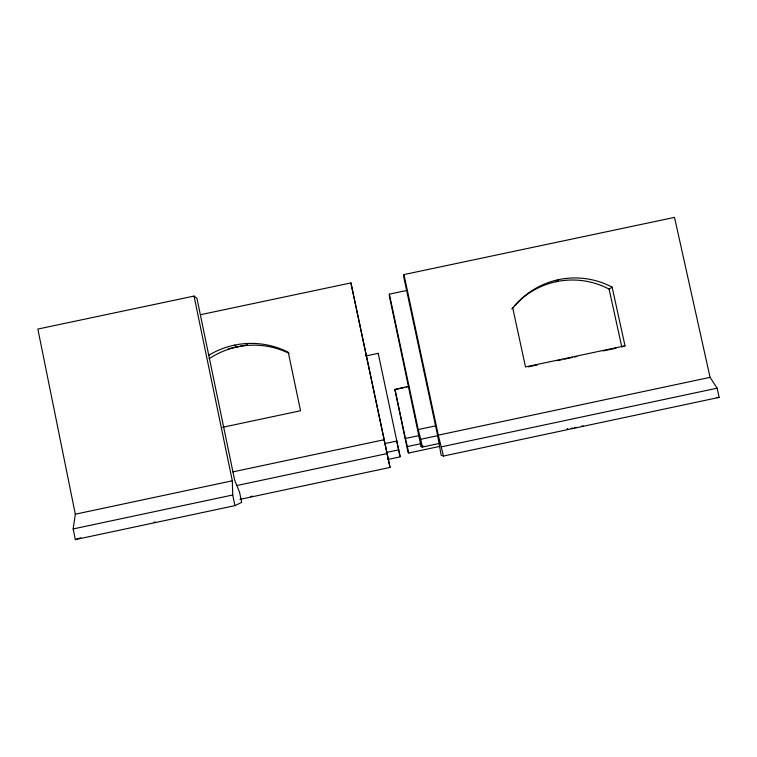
<?xml version="1.0" encoding="UTF-8"?>
<svg xmlns="http://www.w3.org/2000/svg" width="757" height="757" viewBox="0 0 757 757"><rect width="100%" height="100%" fill="white"/><g stroke="black" fill="none" stroke-linecap="round" stroke-linejoin="round"><path stroke-width="1.14" d="M406.66 290.489L389.372 294.151L389.325 295.807L421.081 446.621L422.368 447.056L439.675 443.375M403.964 274.573L403.718 276.797L437.584 435.247L441.142 455.184L443.498 456.045L719.15 397.378L717.106 388.19L710.066 377.355L674.515 217.391L403.964 274.573L438.284 435.152L443.498 456.045M73.174 528.944L75.322 514.202L37.85 329.068L194.029 296.082L196.943 298.305L234.67 480.222L239.553 492.249L241.663 502.402L234.925 505.638L75.331 539.609L73.174 528.944L232.721 494.993L232.323 480.809L194.029 296.082M439.694 446.403L408.733 452.989L408.042 452.468L394.861 389.533L408.695 386.297M556.215 281.708L558.534 279.655M609.092 289.108L612.12 287.158L625.017 345.807L621.809 346.98L609.092 289.108A78.406 77.952 39.1 0 0 514.713 305.544M75.331 539.609L80.706 537.773M567.731 428.793L567.125 428.973L567.864 428.954M581.65 426.2L583.221 425.85M389.372 294.151L418.233 429.55L435.502 425.879M232.806 471.904L384.168 439.722L350.917 282.919L200.728 314.657M394.946 389.221L405.421 438.464L419.198 435.54M385.341 443.479L396.829 441.028L400.311 456.812L387.669 459.508M438.284 435.152L710.066 377.355M418.233 429.55L420.712 439.297L438.019 435.616M75.322 514.202L232.323 480.809M405.421 438.464L407.361 446.554L421.119 443.63M386.184 452.525L398.825 449.838M237.064 485.492L387.082 453.585L384.168 439.722M421.081 446.621L423.4 446.128M441.52 446.819L717.106 388.19M239.941 499.374L390.025 467.429L350.917 282.919M228.046 348.854L247.539 344.728M365.593 356.027L378.197 353.358L396.829 441.028M394.861 389.533L404.087 387.575M406.386 387.092L408.695 386.6M222.653 427.279L300.538 410.748L288.275 352.279A81.993 81.652 -47.8 0 0 208.554 355.383M625.017 345.807L525.509 366.927L512.782 308.194A79.466 78.993 39.1 0 1 612.12 287.158M528.254 366.842L537.489 364.883M557.124 360.711L561.751 359.736M564.06 359.244L572.141 357.531M574.449 357.039L576.768 356.547M603.329 350.907L616.037 348.211M574.468 427.714L576.247 427.355M153.624 522.339L155.422 521.98M571.194 428.358L572.784 428.046M716.945 397.624L719.15 397.378M234.282 345.164L237.225 346.914M420.712 439.297L422.368 447.056M407.361 446.554L408.733 452.989M398.617 450.491L399.819 456.13M387.082 453.585L390.025 467.429M232.721 494.993L234.925 505.638M396.725 440.981L398.381 449.365M378.197 353.358L378.245 353.973M209.121 358.761A80.374 80.053 -47.9 0 1 289.146 353.377M252.564 496.157A25.236 0.596 -12.1 0 1 250.406 496.611M511.77 308.979A78.406 77.952 39.1 0 1 513.218 307.238"/></g></svg>
